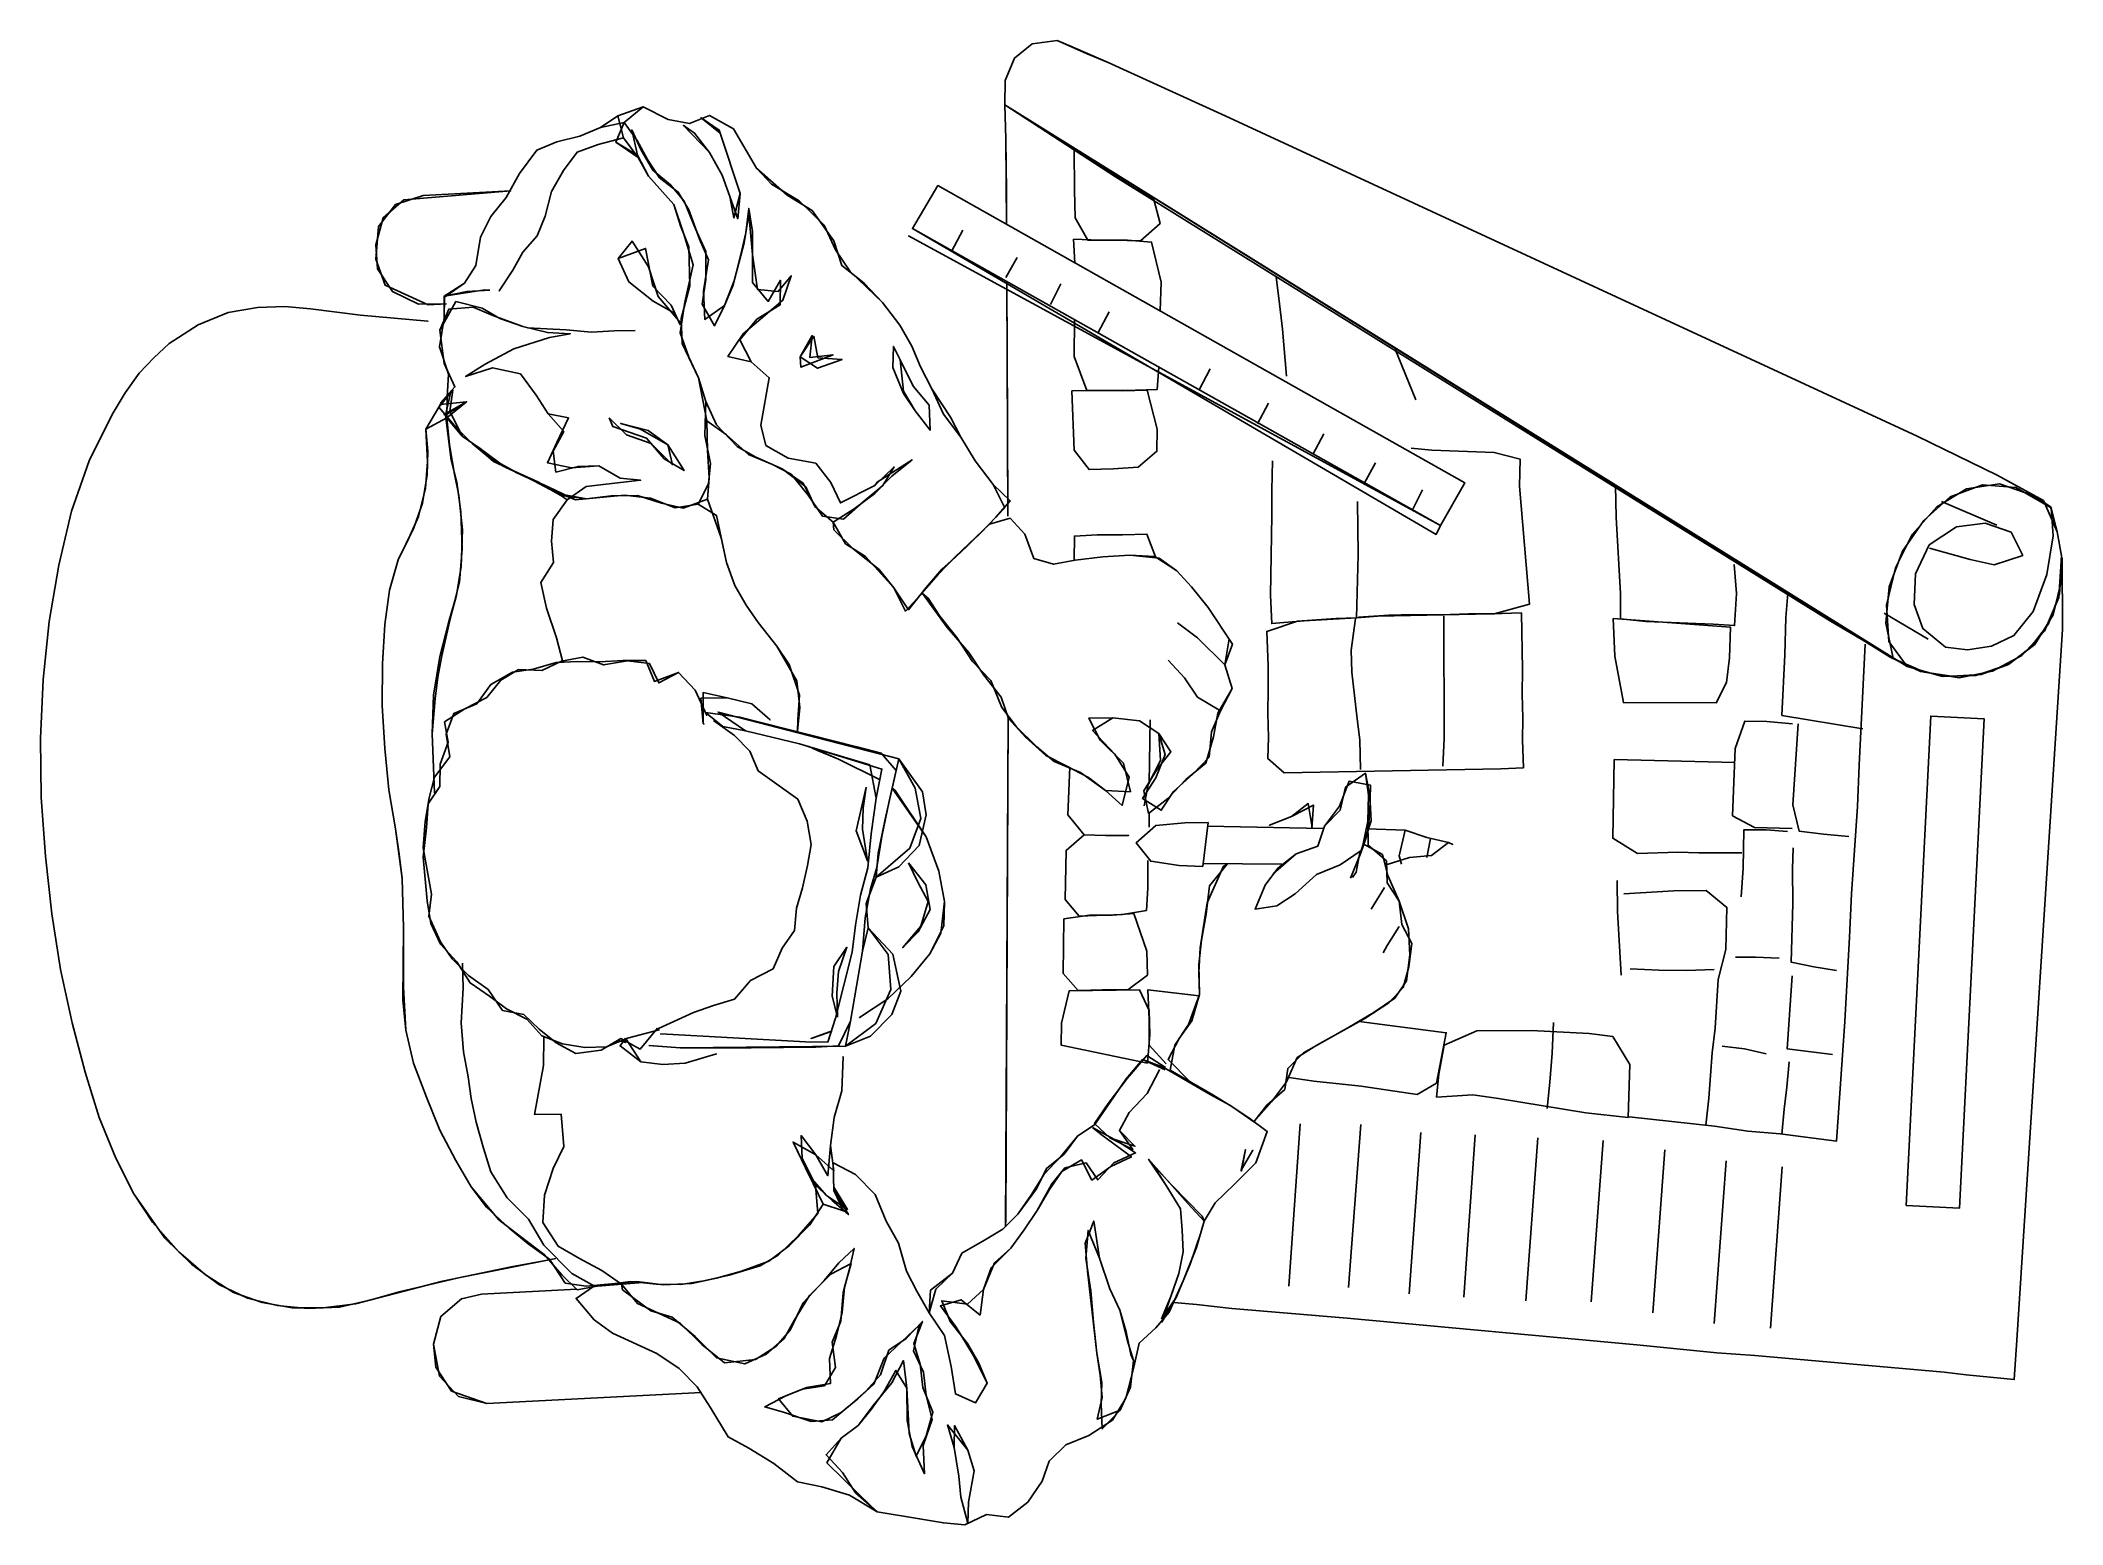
# Model space of a CAD drawing. Extents: x -0.01 to 0.99, y -0.37 to 0.37.
import ezdxf

# ---------------------------------------------------------------- set-up
doc = ezdxf.new("R2010")
doc.units = 0
doc.header["$MEASUREMENT"] = 0

msp = doc.modelspace()

# ---------------------------------------------------------------- linework, layer by layer
for points in [[(0.4923, 0.3691), (0.5071, 0.3625), (0.5175, 0.3582), (0.5754, 0.3318), (0.9182, 0.1731), (0.9578, 0.1537), (0.9807, 0.1412), (0.9876, 0.1256), (0.9896, 0.1138), (0.99, 0.103), (0.9855, 0.0845), (0.9765, 0.0699), (0.9634, 0.0599), (0.9472, 0.0545), (0.9307, 0.054), (0.9132, 0.0589), (0.4663, 0.3372), (0.4665, 0.3493), (0.4711, 0.3604), (0.4798, 0.3674), (0.4923, 0.3691), (0.4798, 0.3674), (0.4711, 0.3604), (0.4665, 0.3493), (0.4663, 0.3372), (0.9049, 0.0636), (0.9218, 0.0561), (0.939, 0.0534), (0.9555, 0.0567), (0.9701, 0.0644), (0.9813, 0.0765), (0.9883, 0.0931), (0.9896, 0.1138), (0.9876, 0.1256), (0.9843, 0.1381), (0.9747, 0.1445), (0.9578, 0.1537), (0.9182, 0.1731), (0.5754, 0.3318), (0.5175, 0.3582), (0.4986, 0.3665)], [(0.2104, 0.1629), (0.223, 0.1559), (0.235, 0.1505), (0.2456, 0.1445), (0.2592, 0.142), (0.2713, 0.1435), (0.2844, 0.1437), (0.2963, 0.1399), (0.3071, 0.1374), (0.3191, 0.1418), (0.3199, 0.1525), (0.319, 0.1659), (0.3187, 0.1807), (0.3146, 0.202), (0.3099, 0.2122), (0.3055, 0.2242), (0.3079, 0.2395), (0.3119, 0.2579), (0.3073, 0.2732), (0.3024, 0.2879), (0.2899, 0.3018), (0.2848, 0.3112), (0.2737, 0.3187), (0.2778, 0.3284), (0.2661, 0.326), (0.2558, 0.3217), (0.2444, 0.3188), (0.2345, 0.3148), (0.226, 0.3032), (0.2194, 0.2913), (0.2118, 0.2819), (0.2067, 0.2717), (0.2044, 0.2576), (0.1988, 0.2489), (0.1887, 0.2425), (0.1886, 0.2316), (0.1864, 0.2174), (0.1908, 0.2037), (0.1902, 0.1925), (0.1899, 0.1821), (0.1976, 0.1731), (0.2065, 0.167), (0.1976, 0.1731), (0.1899, 0.1821), (0.1902, 0.1925), (0.1908, 0.2037), (0.1864, 0.2174), (0.1886, 0.2316), (0.1889, 0.242), (0.1988, 0.2489), (0.2044, 0.2576), (0.2067, 0.2717), (0.2118, 0.2819), (0.2194, 0.2913), (0.226, 0.3032), (0.2345, 0.3148), (0.2444, 0.3188), (0.2558, 0.3217), (0.2661, 0.326), (0.2747, 0.3318), (0.2775, 0.3208), (0.2848, 0.3112), (0.2899, 0.3018), (0.3024, 0.2879), (0.3057, 0.2772), (0.3099, 0.2668), (0.3104, 0.2475), (0.306, 0.2313), (0.3065, 0.2189), (0.3146, 0.202), (0.3182, 0.1903), (0.3177, 0.1734), (0.3205, 0.1596), (0.3195, 0.1494), (0.3144, 0.1393), (0.303, 0.1375), (0.2908, 0.1423), (0.278, 0.1439), (0.2537, 0.1415), (0.2408, 0.1477), (0.2131, 0.1605)], [(0.2112, 0.2454), (0.1999, 0.2448), (0.1887, 0.2425), (0.1988, 0.2489), (0.2044, 0.2576), (0.2067, 0.2717), (0.2118, 0.2819), (0.2194, 0.2913), (0.226, 0.3032), (0.2345, 0.3148), (0.2444, 0.3188), (0.2558, 0.3217), (0.2661, 0.326), (0.2747, 0.3318), (0.2775, 0.3208), (0.265, 0.3175), (0.2545, 0.3137), (0.2478, 0.3047), (0.2418, 0.2942), (0.2387, 0.282), (0.2347, 0.2723), (0.2276, 0.2642), (0.2226, 0.2553), (0.2159, 0.245), (0.2226, 0.2553), (0.2276, 0.2642), (0.2347, 0.2723), (0.2387, 0.282), (0.2418, 0.2942), (0.2478, 0.3047), (0.2545, 0.3137), (0.265, 0.3175), (0.2775, 0.3208), (0.2747, 0.3318), (0.2661, 0.326), (0.2558, 0.3217), (0.2444, 0.3188), (0.2345, 0.3148), (0.226, 0.3032), (0.2194, 0.2913), (0.2118, 0.2819), (0.2067, 0.2717), (0.2044, 0.2576), (0.1988, 0.2489), (0.1887, 0.2425), (0.2088, 0.2456)], [(0.3813, 0.1304), (0.3874, 0.1197), (0.3974, 0.1135), (0.4113, 0.0979), (0.4171, 0.0864), (0.4247, 0.0947), (0.4312, 0.1026), (0.4397, 0.1112), (0.4477, 0.1185), (0.4583, 0.1292), (0.4663, 0.1376), (0.4605, 0.1491), (0.4516, 0.1609), (0.4446, 0.1725), (0.4394, 0.1824), (0.4302, 0.1965), (0.4245, 0.2074), (0.4203, 0.2177), (0.4144, 0.228), (0.4057, 0.2393), (0.3966, 0.2489), (0.3856, 0.2576), (0.3817, 0.2698), (0.3709, 0.2849), (0.3586, 0.2925), (0.3434, 0.3059), (0.332, 0.3253), (0.3201, 0.332), (0.3102, 0.3279), (0.2996, 0.3299), (0.2872, 0.3363), (0.2747, 0.3318), (0.2775, 0.3208), (0.2848, 0.3112), (0.2899, 0.3018), (0.3024, 0.2879), (0.3057, 0.2772), (0.3099, 0.2668), (0.3104, 0.2475), (0.306, 0.2313), (0.3065, 0.2189), (0.3146, 0.202), (0.3182, 0.1903), (0.3236, 0.1787), (0.3337, 0.1679), (0.3427, 0.1629), (0.3561, 0.1569), (0.3665, 0.1497), (0.3723, 0.1383), (0.3813, 0.1304), (0.3723, 0.1383), (0.3678, 0.1479), (0.3561, 0.1569), (0.3427, 0.1629), (0.3337, 0.1679), (0.3236, 0.1787), (0.3182, 0.1903), (0.3146, 0.202), (0.3099, 0.2122), (0.3055, 0.2242), (0.3079, 0.2395), (0.3119, 0.2579), (0.3073, 0.2732), (0.3024, 0.2879), (0.2899, 0.3018), (0.2848, 0.3112), (0.2737, 0.3187), (0.2778, 0.3284), (0.2872, 0.3363), (0.2996, 0.3299), (0.3102, 0.3279), (0.3201, 0.332), (0.332, 0.3253), (0.3434, 0.3059), (0.3507, 0.2979), (0.3644, 0.2897), (0.3768, 0.2776), (0.3824, 0.2654), (0.3897, 0.2546), (0.4057, 0.2393), (0.4144, 0.228), (0.4203, 0.2177), (0.4245, 0.2074), (0.4302, 0.1965), (0.4359, 0.1839), (0.4446, 0.1725), (0.4516, 0.1609), (0.4605, 0.1491), (0.469, 0.141), (0.4619, 0.133), (0.4547, 0.1254), (0.4444, 0.1154), (0.4351, 0.1071), (0.4273, 0.0981), (0.4186, 0.0871), (0.4113, 0.0979), (0.4041, 0.107), (0.3913, 0.1173), (0.3817, 0.1266)], [(0.3071, 0.3272), (0.3201, 0.3136), (0.3264, 0.3024), (0.3302, 0.2918), (0.3322, 0.2812), (0.3353, 0.2933), (0.3254, 0.3232), (0.3159, 0.3308), (0.3248, 0.3247), (0.3353, 0.2933), (0.3341, 0.2808), (0.3264, 0.3024), (0.3201, 0.3136), (0.3127, 0.3232)], [(0.4672, 0.278), (0.4669, 0.3202), (0.4663, 0.3372), (0.5211, 0.3016), (0.8752, 0.0814), (0.8933, 0.0709), (0.9049, 0.0636), (0.9199, 0.0565), (0.9352, 0.0542), (0.9499, 0.055), (0.9634, 0.0599), (0.9743, 0.0684), (0.9833, 0.0801), (0.9887, 0.095), (0.99, 0.1128), (0.9887, 0.095), (0.9833, 0.0801), (0.9743, 0.0684), (0.9634, 0.0599), (0.9499, 0.055), (0.9352, 0.0542), (0.9199, 0.0565), (0.9049, 0.0636), (0.8933, 0.0709), (0.8752, 0.0814), (0.5211, 0.3016), (0.4663, 0.3372), (0.4669, 0.3202), (0.4671, 0.2944)], [(0.402, 0.1487), (0.4115, 0.1578), (0.406, 0.1486), (0.3961, 0.1405), (0.3864, 0.132), (0.376, 0.1335), (0.3689, 0.1438), (0.3606, 0.1542), (0.3512, 0.159), (0.3394, 0.1639), (0.3285, 0.1738), (0.3187, 0.1807), (0.3146, 0.202), (0.3099, 0.2122), (0.3055, 0.2242), (0.3079, 0.2395), (0.3119, 0.2579), (0.3073, 0.2732), (0.3024, 0.2879), (0.2899, 0.3018), (0.2844, 0.3122), (0.2737, 0.3187), (0.2778, 0.3284), (0.2843, 0.3196), (0.2893, 0.3102), (0.2953, 0.3011), (0.3046, 0.294), (0.3099, 0.2852), (0.3152, 0.2707), (0.3195, 0.2604), (0.3171, 0.2451), (0.3177, 0.2309), (0.3275, 0.2378), (0.3316, 0.2475), (0.3373, 0.2688), (0.3395, 0.283), (0.3414, 0.263), (0.3413, 0.2492), (0.3492, 0.2398), (0.3552, 0.2503), (0.355, 0.2381), (0.3435, 0.2311), (0.3351, 0.2208), (0.3407, 0.2099), (0.3497, 0.202), (0.3455, 0.1785), (0.3479, 0.1685), (0.3591, 0.1622), (0.3727, 0.1597), (0.3801, 0.1501), (0.3849, 0.14), (0.402, 0.1487), (0.3849, 0.14), (0.3801, 0.1501), (0.3727, 0.1597), (0.3591, 0.1622), (0.3479, 0.1685), (0.3455, 0.1785), (0.3497, 0.202), (0.3407, 0.2099), (0.3292, 0.2126), (0.3367, 0.2238), (0.3564, 0.2404), (0.3606, 0.2525), (0.3541, 0.2447), (0.3439, 0.2457), (0.3414, 0.263), (0.3413, 0.2745), (0.3395, 0.2859), (0.3381, 0.2738), (0.3356, 0.263), (0.3323, 0.2501), (0.3275, 0.2378), (0.3225, 0.2277), (0.3164, 0.2384), (0.3182, 0.2507), (0.3183, 0.2645), (0.3132, 0.2757), (0.3076, 0.2895), (0.3008, 0.2976), (0.292, 0.3049), (0.2863, 0.3147), (0.2816, 0.3248), (0.2844, 0.3122), (0.2899, 0.3018), (0.3024, 0.2879), (0.3057, 0.2772), (0.3099, 0.2668), (0.3104, 0.2475), (0.306, 0.2313), (0.3065, 0.2189), (0.3146, 0.202), (0.3182, 0.1903), (0.3236, 0.1787), (0.3337, 0.1679), (0.3427, 0.1629), (0.3561, 0.1569), (0.3665, 0.1497), (0.3723, 0.1383), (0.3813, 0.1304), (0.3918, 0.137), (0.4019, 0.1446), (0.4104, 0.1533), (0.4204, 0.1614), (0.4031, 0.1503)], [(0.1898, 0.2386), (0.176, 0.2385), (0.1631, 0.2447), (0.1556, 0.256), (0.1548, 0.2678), (0.1585, 0.2813), (0.1687, 0.2901), (0.2216, 0.2946), (0.1782, 0.2923), (0.1645, 0.2878), (0.1562, 0.277), (0.1548, 0.2608), (0.1595, 0.2478), (0.1808, 0.2381)], [(0.6942, 0.1499), (0.6821, 0.1288), (0.4206, 0.2759), (0.4332, 0.2972), (0.6942, 0.1499), (0.4332, 0.2972), (0.4206, 0.2759), (0.6821, 0.1288)], [(0.6821, 0.1288), (0.4187, 0.2723), (0.6821, 0.1288), (0.4206, 0.2759), (0.6799, 0.1244)], [(0.3056, 0.2283), (0.3011, 0.2379), (0.292, 0.2474), (0.2884, 0.2661), (0.2749, 0.2611), (0.2802, 0.2495), (0.2921, 0.24), (0.3027, 0.234), (0.2921, 0.24), (0.2802, 0.2495), (0.2749, 0.2611), (0.2817, 0.2697), (0.2898, 0.2569), (0.2947, 0.2422), (0.3059, 0.229)], [(0.4678, 0.1334), (0.4674, 0.2496), (0.4676, 0.1796)], [(0.244, -0.2344), (0.1958, -0.2439), (0.1664, -0.2508), (0.1525, -0.2548), (0.1368, -0.2584), (0.1209, -0.2591), (0.106, -0.2577), (0.0913, -0.254), (0.077, -0.2472), (0.0636, -0.2371), (0.0503, -0.2242), (0.035, -0.2023), (0.0261, -0.1846), (0.0178, -0.1644), (0.0109, -0.142), (0.0044, -0.1176), (-0.0013, -0.0912), (-0.0057, -0.0636), (-0.0088, -0.035), (-0.0109, -0.006), (-0.0113, 0.0232), (-0.01, 0.0525), (-0.0069, 0.0813), (-0.0022, 0.1092), (0.0041, 0.1359), (0.0129, 0.1608), (0.0242, 0.1838), (0.0307, 0.1945), (0.0376, 0.2043), (0.0449, 0.2118), (0.0524, 0.2189), (0.0669, 0.2283), (0.0817, 0.2344), (0.0962, 0.2368), (0.1098, 0.2373), (0.1224, 0.2361), (0.1472, 0.233), (0.1806, 0.23), (0.1472, 0.233), (0.1224, 0.2361), (0.1098, 0.2373), (0.0962, 0.2368), (0.0817, 0.2344), (0.0669, 0.2283), (0.0524, 0.2189), (0.0449, 0.2118), (0.0376, 0.2043), (0.0307, 0.1945), (0.0242, 0.1838), (0.0129, 0.1608), (0.0041, 0.1359), (-0.0022, 0.1092), (-0.0069, 0.0813), (-0.01, 0.0525), (-0.0113, 0.0232), (-0.0109, -0.006), (-0.0088, -0.035), (-0.0057, -0.0636), (-0.0013, -0.0912), (0.0044, -0.1176), (0.0109, -0.142), (0.0178, -0.1644), (0.0261, -0.1846), (0.035, -0.2023), (0.0442, -0.2163), (0.0572, -0.2311), (0.0704, -0.2424), (0.0843, -0.2511), (0.0985, -0.2562), (0.1133, -0.2587), (0.1288, -0.2587), (0.1447, -0.2568), (0.1878, -0.2455), (0.2218, -0.2385), (0.2399, -0.2351)], [(0.186, 0.1874), (0.1929, 0.1959), (0.1914, 0.1855), (0.1976, 0.1731), (0.2065, 0.167), (0.2175, 0.1583), (0.2408, 0.1477), (0.2496, 0.1415), (0.259, 0.1482), (0.2859, 0.1512), (0.2758, 0.1522), (0.2652, 0.1583), (0.255, 0.1581), (0.244, 0.1553), (0.2426, 0.1657), (0.2479, 0.1753), (0.2402, 0.1842), (0.2342, 0.1933), (0.2264, 0.2039), (0.2126, 0.2069), (0.1993, 0.2026), (0.2089, 0.2088), (0.2231, 0.2163), (0.2409, 0.2219), (0.2511, 0.2238), (0.2399, 0.2244), (0.2277, 0.2274), (0.2163, 0.2314), (0.2074, 0.2364), (0.1945, 0.2397), (0.1865, 0.2255), (0.1886, 0.2091), (0.194, 0.1975), (0.1869, 0.1895), (0.194, 0.1975), (0.1886, 0.2091), (0.1865, 0.2255), (0.1909, 0.2359), (0.2031, 0.2369), (0.2128, 0.2328), (0.2277, 0.2274), (0.2399, 0.2244), (0.2511, 0.2238), (0.2409, 0.2219), (0.2231, 0.2163), (0.2089, 0.2088), (0.1993, 0.2026), (0.2126, 0.2069), (0.2264, 0.2039), (0.2342, 0.1933), (0.2402, 0.1842), (0.2503, 0.1821), (0.2444, 0.1699), (0.2398, 0.1599), (0.2518, 0.1574), (0.2652, 0.1583), (0.2758, 0.1522), (0.2859, 0.1512), (0.259, 0.1482), (0.2496, 0.1415), (0.2408, 0.1477), (0.2175, 0.1583), (0.2065, 0.167), (0.1976, 0.1731), (0.1899, 0.1821), (0.1998, 0.1901), (0.1866, 0.1888)], [(0.365, 0.2123), (0.3736, 0.2067), (0.3857, 0.211), (0.3738, 0.2119), (0.3717, 0.2226), (0.365, 0.2123), (0.371, 0.2229), (0.3698, 0.212), (0.3813, 0.2133), (0.3653, 0.2073)], [(0.4145, 0.2108), (0.4162, 0.1954), (0.4219, 0.1856), (0.4293, 0.176), (0.4288, 0.1884), (0.421, 0.1979), (0.4145, 0.2108), (0.421, 0.1979), (0.4288, 0.1884), (0.4293, 0.176), (0.4219, 0.1856), (0.4161, 0.1942), (0.4109, 0.207), (0.4112, 0.2175)], [(0.1893, 0.1835), (0.1918, 0.1943), (0.1893, 0.1835), (0.1998, 0.1901), (0.1886, 0.1838)], [(0.3637, 0.0269), (0.3648, 0.0386), (0.3634, 0.0518), (0.3535, 0.069), (0.3441, 0.0807), (0.3383, 0.0893), (0.3326, 0.099), (0.3285, 0.1105), (0.3235, 0.1338), (0.3144, 0.1393), (0.303, 0.1375), (0.2908, 0.1423), (0.278, 0.1439), (0.2537, 0.1415), (0.2412, 0.1467), (0.2302, 0.1525), (0.2189, 0.1577), (0.2065, 0.167), (0.1976, 0.1731), (0.1899, 0.1821), (0.1795, 0.1766), (0.1806, 0.1656), (0.1802, 0.1539), (0.1779, 0.1398), (0.1737, 0.1277), (0.1658, 0.1118), (0.1616, 0.0968), (0.1593, 0.0798), (0.1581, 0.0603), (0.158, 0.0396), (0.1592, 0.0183), (0.1613, -0.0022), (0.1646, -0.0215), (0.1613, -0.0022), (0.1592, 0.0183), (0.158, 0.0396), (0.1581, 0.0603), (0.1593, 0.0798), (0.1616, 0.0968), (0.1658, 0.1118), (0.1711, 0.1226), (0.176, 0.1332), (0.1794, 0.1473), (0.1804, 0.1603), (0.1795, 0.1766), (0.186, 0.1874), (0.1948, 0.1772), (0.2026, 0.1694), (0.2104, 0.1629), (0.2246, 0.1549), (0.2353, 0.15), (0.2465, 0.1437), (0.2592, 0.142), (0.2713, 0.1435), (0.2844, 0.1437), (0.2963, 0.1399), (0.3071, 0.1374), (0.3191, 0.1418), (0.3258, 0.1227), (0.3285, 0.1105), (0.3326, 0.099), (0.3383, 0.0893), (0.3441, 0.0807), (0.3535, 0.069), (0.3595, 0.06), (0.3646, 0.0448), (0.3639, 0.0325)], [(0.1893, 0.1835), (0.1913, 0.1688), (0.1938, 0.1543), (0.1959, 0.1437), (0.1977, 0.1266), (0.197, 0.1085), (0.1948, 0.0943), (0.1918, 0.0833), (0.1875, 0.0643), (0.1855, 0.0537), (0.1842, 0.0429), (0.1827, 0.0256), (0.1838, -0.0036), (0.1827, 0.0256), (0.1842, 0.0429), (0.1855, 0.0537), (0.1875, 0.0643), (0.1897, 0.0744), (0.1962, 0.1007), (0.1975, 0.1173), (0.1969, 0.1355), (0.1949, 0.1502), (0.1922, 0.1611), (0.1893, 0.1835)], [(0.2704, 0.1822), (0.279, 0.1737), (0.2911, 0.1694), (0.3018, 0.1589), (0.2994, 0.1688), (0.2897, 0.1758), (0.2761, 0.1794), (0.2859, 0.1765), (0.2994, 0.1688), (0.3075, 0.156), (0.2977, 0.1618), (0.2889, 0.172), (0.2722, 0.1778)], [(0.9845, 0.1376), (0.9876, 0.1256), (0.9896, 0.1138), (0.99, 0.103), (0.9855, 0.0845), (0.9765, 0.0699), (0.9634, 0.0599), (0.9472, 0.0545), (0.9307, 0.054), (0.9132, 0.0589), (0.9041, 0.0713), (0.903, 0.0893), (0.9075, 0.1078), (0.9157, 0.1244), (0.9279, 0.138), (0.9427, 0.1469), (0.9589, 0.1495), (0.9756, 0.1437), (0.9845, 0.1376), (0.9756, 0.1437), (0.9589, 0.1495), (0.9427, 0.1469), (0.9279, 0.138), (0.9157, 0.1244), (0.9075, 0.1078), (0.903, 0.0893), (0.9041, 0.0713), (0.9132, 0.0589), (0.9307, 0.054), (0.9472, 0.0545), (0.9634, 0.0599), (0.9765, 0.0699), (0.9855, 0.0845), (0.99, 0.103), (0.9896, 0.1138), (0.9876, 0.1256), (0.9843, 0.1381)], [(0.4256, 0.0951), (0.4321, 0.0863), (0.4426, 0.0733), (0.4503, 0.0615), (0.4594, 0.052), (0.4648, 0.0387), (0.4722, 0.0291), (0.482, 0.0193), (0.4908, 0.0119), (0.5039, 0.0064), (0.5162, -0.0024), (0.5244, -0.0099), (0.5279, 0.0041), (0.5209, 0.0156), (0.5098, 0.0272), (0.5198, 0.0336), (0.5331, 0.0321), (0.5426, 0.0257), (0.5486, 0.0167), (0.5418, 0.0081), (0.5352, -0.0026), (0.5375, -0.0138), (0.5471, -0.0064), (0.556, 0.003), (0.5659, 0.0111), (0.5697, 0.0241), (0.5718, 0.0359), (0.5789, 0.048), (0.5753, 0.0598), (0.5791, 0.07), (0.5671, 0.0881), (0.5588, 0.0985), (0.5516, 0.1064), (0.5427, 0.1126), (0.5283, 0.1141), (0.5148, 0.1132), (0.5011, 0.1116), (0.4905, 0.1096), (0.4807, 0.1125), (0.4763, 0.1245), (0.469, 0.1324), (0.4588, 0.1294), (0.4418, 0.1132), (0.4333, 0.1046), (0.4262, 0.0965), (0.4333, 0.1046), (0.4418, 0.1132), (0.4588, 0.1294), (0.469, 0.1324), (0.4763, 0.1245), (0.4807, 0.1125), (0.4905, 0.1096), (0.5011, 0.1116), (0.5148, 0.1132), (0.5283, 0.1141), (0.5406, 0.1134), (0.5516, 0.1064), (0.5588, 0.0985), (0.5671, 0.0881), (0.5791, 0.07), (0.5753, 0.0598), (0.5789, 0.048), (0.5731, 0.037), (0.5687, 0.0266), (0.5675, 0.014), (0.5595, 0.0056), (0.5498, -0.003), (0.5438, -0.0123), (0.5345, -0.0064), (0.5412, 0.0038), (0.5457, 0.0154), (0.5426, 0.0257), (0.5331, 0.0321), (0.5198, 0.0336), (0.5079, 0.0333), (0.5135, 0.0224), (0.5251, 0.011), (0.5285, -0.0031), (0.5162, -0.0024), (0.5078, 0.004), (0.4968, 0.0098), (0.4867, 0.0149), (0.4766, 0.024), (0.4682, 0.0332), (0.4645, 0.0437), (0.456, 0.0546), (0.4485, 0.0659), (0.4377, 0.0782), (0.4283, 0.0928)], [(0.99, 0.1128), (0.9902, 0.0772), (0.9675, -0.2748), (0.9663, -0.2943), (0.9424, -0.292), (0.9315, -0.2907), (0.8378, -0.2824), (0.8189, -0.281), (0.7793, -0.2771), (0.6359, -0.2639), (0.5787, -0.2591), (0.5612, -0.2571), (0.5501, -0.2561), (0.5612, -0.2571), (0.5787, -0.2591), (0.6359, -0.2639), (0.7793, -0.2771), (0.8189, -0.281), (0.8378, -0.2824), (0.9315, -0.2907), (0.9424, -0.292), (0.9663, -0.2943), (0.9675, -0.2748), (0.9902, 0.0772), (0.99, 0.1128)], [(0.2944, -0.1202), (0.2857, -0.1307), (0.2761, -0.1254), (0.2664, -0.1311), (0.2538, -0.1328), (0.2442, -0.1275), (0.2357, -0.1207), (0.2281, -0.1134), (0.2175, -0.1114), (0.2104, -0.1011), (0.2007, -0.0942), (0.1927, -0.0859), (0.1869, -0.0774), (0.1811, -0.0648), (0.1824, -0.0539), (0.1782, -0.0309), (0.1792, -0.0179), (0.1813, -0.0061), (0.1839, 0.0042), (0.1914, 0.0142), (0.1896, 0.0255), (0.1935, 0.0357), (0.2048, 0.0404), (0.2117, 0.0501), (0.2225, 0.0562), (0.2328, 0.0576), (0.2441, 0.061), (0.2548, 0.0614), (0.2658, 0.0613), (0.2771, 0.0619), (0.2885, 0.062), (0.2928, 0.0516), (0.3048, 0.056), (0.313, 0.0473), (0.3187, 0.0347), (0.313, 0.0473), (0.3048, 0.056), (0.2949, 0.0508), (0.2903, 0.0604), (0.2794, 0.0617), (0.2676, 0.0597), (0.2574, 0.0636), (0.2467, 0.0616), (0.2371, 0.057), (0.2254, 0.0574), (0.2167, 0.0521), (0.2098, 0.0436), (0.1989, 0.0379), (0.1889, 0.0315), (0.1907, 0.0214), (0.1866, 0.0105), (0.1865, -0.0005), (0.1808, -0.0091), (0.1799, -0.021), (0.1783, -0.0355), (0.1803, -0.0571), (0.1821, -0.0684), (0.1868, -0.0786), (0.195, -0.0873), (0.2016, -0.0978), (0.2111, -0.1043), (0.2195, -0.1106), (0.2296, -0.1157), (0.2371, -0.1241), (0.2473, -0.128), (0.2584, -0.1298), (0.2691, -0.1294), (0.2795, -0.1252), (0.2951, -0.1211)], [(0.317, 0.0305), (0.3158, 0.0432), (0.3289, 0.0434), (0.3411, 0.0404), (0.3501, 0.0325), (0.3411, 0.0404), (0.3289, 0.0434), (0.3169, 0.046), (0.317, 0.0305)], [(0.2901, -0.1288), (0.3056, -0.13), (0.3228, -0.1299), (0.3407, -0.13), (0.3727, -0.1296), (0.384, -0.129), (0.3899, -0.1168), (0.3958, -0.0821), (0.3986, -0.0706), (0.3976, -0.0584), (0.4027, -0.0454), (0.4036, -0.0335), (0.407, -0.0166), (0.4138, 0.0132), (0.3243, 0.0364), (0.3379, 0.027), (0.3647, 0.0207), (0.3994, 0.0102), (0.4027, -0.0063), (0.4002, -0.024), (0.3985, -0.0408), (0.3948, -0.0544), (0.3923, -0.0692), (0.3908, -0.0825), (0.3824, -0.1152), (0.3786, -0.1271), (0.3676, -0.127), (0.2959, -0.1231), (0.3676, -0.127), (0.3786, -0.1271), (0.3824, -0.1152), (0.3908, -0.0825), (0.3923, -0.0692), (0.3948, -0.0544), (0.3985, -0.0408), (0.4002, -0.024), (0.4027, -0.0063), (0.4055, 0.0081), (0.3647, 0.0207), (0.3379, 0.027), (0.3267, 0.0293), (0.3181, 0.0361), (0.3351, 0.0339), (0.393, 0.0191), (0.4051, 0.016), (0.4126, 0.0075), (0.4091, -0.0077), (0.4054, -0.0253), (0.403, -0.0407), (0.3998, -0.0512), (0.3971, -0.0655), (0.3958, -0.0821), (0.3899, -0.1168), (0.3875, -0.1292), (0.3056, -0.13), (0.2902, -0.1288)], [(0.317, 0.0305), (0.3174, 0.0305)], [(0.4667, -0.2187), (0.468, 0.0335), (0.4668, -0.2147)], [(0.3693, 0.0193), (0.3839, 0.013), (0.4042, 0.0029), (0.3839, 0.013), (0.3735, 0.0174)], [(0.5897, -0.1666), (0.5961, -0.1583), (0.605, -0.1506), (0.6065, -0.1402), (0.6143, -0.1324), (0.6362, -0.12), (0.6487, -0.1126), (0.6595, -0.1053), (0.6652, -0.0967), (0.6669, -0.0839), (0.6662, -0.071), (0.6617, -0.0573), (0.6557, -0.0482), (0.6553, -0.0374), (0.6463, -0.0296), (0.6461, -0.0176), (0.6465, -0.0048), (0.645, 0.0061), (0.6351, -0.0008), (0.6324, -0.0123), (0.6246, -0.0201), (0.6213, -0.0301), (0.6107, -0.0338), (0.6016, -0.041), (0.6107, -0.0338), (0.6213, -0.0301), (0.6246, -0.0201), (0.6324, -0.0123), (0.6351, -0.0008), (0.645, 0.0061), (0.6465, -0.0048), (0.6461, -0.0176), (0.6438, -0.0289), (0.6534, -0.0342), (0.656, -0.0446), (0.6617, -0.0573), (0.663, -0.0688), (0.668, -0.0783), (0.6664, -0.0898), (0.6637, -0.1001), (0.6565, -0.1077), (0.6447, -0.1154), (0.6208, -0.1286), (0.6112, -0.1348), (0.6058, -0.1468), (0.5984, -0.1568), (0.5897, -0.1666)], [(0.4105, -0.0013), (0.4273, -0.0255), (0.4337, -0.0425), (0.4364, -0.0575), (0.4362, -0.0696), (0.4292, -0.0834), (0.42, -0.0947), (0.4084, -0.1057), (0.3943, -0.115), (0.4084, -0.1057), (0.42, -0.0947), (0.4292, -0.0834), (0.4347, -0.0731), (0.4364, -0.0575), (0.4337, -0.0425), (0.4273, -0.0255), (0.4121, -0.0024)], [(0.6184, -0.0212), (0.6192, -0.0097), (0.6083, -0.0153), (0.5974, -0.0197), (0.6083, -0.0153), (0.6166, -0.009), (0.6186, -0.0208)], [(0.1646, -0.0215), (0.1678, -0.0461), (0.1685, -0.0705), (0.1685, -0.0999), (0.1697, -0.1212), (0.1735, -0.1375), (0.1799, -0.1544), (0.1865, -0.1707), (0.1945, -0.1858), (0.2021, -0.1988), (0.2097, -0.2089), (0.2208, -0.2193), (0.2303, -0.227), (0.2409, -0.2347), (0.2486, -0.2465), (0.259, -0.248), (0.284, -0.2458), (0.2973, -0.2473), (0.3114, -0.2467), (0.3235, -0.244), (0.3359, -0.2406), (0.3494, -0.2357), (0.3596, -0.2281), (0.3697, -0.2176), (0.3764, -0.2074), (0.3615, -0.1767), (0.3727, -0.183), (0.3787, -0.1933), (0.38, -0.1783), (0.3818, -0.1644), (0.3856, -0.1513), (0.3862, -0.1344), (0.3856, -0.1513), (0.3818, -0.1644), (0.38, -0.1783), (0.3817, -0.1909), (0.3727, -0.183), (0.3654, -0.1734), (0.3659, -0.1847), (0.3726, -0.198), (0.3737, -0.212), (0.3643, -0.2227), (0.354, -0.2327), (0.3452, -0.238), (0.3298, -0.2426), (0.3172, -0.2454), (0.3059, -0.2472), (0.2937, -0.247), (0.2811, -0.2458), (0.2669, -0.2476), (0.2546, -0.2498), (0.247, -0.2425), (0.2382, -0.2323), (0.2258, -0.223), (0.2157, -0.2151), (0.2021, -0.1988), (0.1945, -0.1858), (0.1865, -0.1707), (0.1799, -0.1544), (0.1735, -0.1375), (0.1697, -0.1212), (0.1682, -0.1063), (0.1685, -0.0705), (0.1678, -0.0461), (0.1663, -0.0341)], [(0.6861, -0.0283), (0.6882, -0.0292)], [(0.5765, -0.0389), (0.5677, -0.0497), (0.566, -0.0637), (0.5638, -0.0766), (0.5624, -0.0887), (0.5627, -0.1035), (0.5589, -0.1166), (0.5527, -0.1254), (0.5472, -0.1358), (0.5581, -0.1468), (0.5693, -0.1532), (0.5793, -0.1594), (0.5897, -0.1666), (0.5793, -0.1594), (0.5693, -0.1532), (0.5482, -0.1411), (0.5506, -0.1286), (0.5573, -0.1184), (0.5627, -0.1035), (0.5624, -0.0927), (0.5631, -0.0804), (0.5666, -0.0582), (0.5747, -0.04)], [(0.2748, -0.1264), (0.2786, -0.1273)], [(0.2784, -0.1251), (0.286, -0.1369), (0.2969, -0.1382), (0.3081, -0.1376), (0.3235, -0.133), (0.3081, -0.1376), (0.2969, -0.1382), (0.286, -0.1369), (0.2758, -0.129)], [(0.3808, -0.1216), (0.3704, -0.1253), (0.3785, -0.1226)], [(0.5098, -0.1695), (0.5224, -0.1764), (0.5311, -0.182), (0.5204, -0.187), (0.5124, -0.1954), (0.5066, -0.1869), (0.4961, -0.1894), (0.4896, -0.1973), (0.4824, -0.2106), (0.4759, -0.2201), (0.4693, -0.2292), (0.4613, -0.2365), (0.4558, -0.2497), (0.4541, -0.2624), (0.4447, -0.2548), (0.4344, -0.2578), (0.4422, -0.2684), (0.4507, -0.2822), (0.4576, -0.2961), (0.4518, -0.3059), (0.4419, -0.3014), (0.4398, -0.2878), (0.4364, -0.2725), (0.4289, -0.2612), (0.4295, -0.2501), (0.4404, -0.2416), (0.445, -0.2317), (0.4562, -0.2253), (0.4654, -0.2198), (0.4727, -0.2123), (0.4793, -0.2032), (0.4859, -0.1925), (0.4939, -0.184), (0.5023, -0.1737), (0.4957, -0.1827), (0.487, -0.1897), (0.482, -0.1998), (0.4727, -0.2123), (0.4654, -0.2198), (0.4562, -0.2253), (0.445, -0.2317), (0.4404, -0.2416), (0.4322, -0.2495), (0.4289, -0.2612), (0.4364, -0.2725), (0.4398, -0.2878), (0.4419, -0.3014), (0.4518, -0.3059), (0.4576, -0.2961), (0.4535, -0.2862), (0.4478, -0.2765), (0.4393, -0.2656), (0.4351, -0.2553), (0.4479, -0.2569), (0.4558, -0.2497), (0.4595, -0.239), (0.4693, -0.2292), (0.4759, -0.2201), (0.4824, -0.2106), (0.4884, -0.2001), (0.4946, -0.1912), (0.5043, -0.1855), (0.5095, -0.1955), (0.5189, -0.1888), (0.529, -0.184), (0.5141, -0.1729)], [(0.3816, -0.199), (0.3884, -0.21), (0.3781, -0.2032), (0.3696, -0.1935), (0.3615, -0.1767), (0.3727, -0.183), (0.3787, -0.1933), (0.3727, -0.183), (0.3654, -0.1734), (0.3659, -0.1847), (0.3726, -0.198), (0.3808, -0.2056), (0.3889, -0.2126), (0.3817, -0.2006)], [(0.565, -0.2159), (0.5569, -0.2071), (0.5375, -0.1852), (0.5463, -0.1982), (0.5533, -0.2097), (0.5542, -0.2203), (0.5546, -0.2311), (0.5526, -0.2417), (0.5486, -0.2531), (0.544, -0.2642), (0.5512, -0.2537), (0.5582, -0.2371), (0.5634, -0.2217), (0.5582, -0.2371), (0.5512, -0.2537), (0.5441, -0.2658), (0.5526, -0.2417), (0.5546, -0.2311), (0.5542, -0.2203), (0.5533, -0.2097), (0.5463, -0.1982), (0.5399, -0.1882), (0.5492, -0.1982), (0.564, -0.2134)], [(0.5834, -0.1905), (0.5892, -0.1807), (0.5834, -0.1905), (0.5856, -0.1804), (0.5836, -0.191)], [(0.53, -0.2848), (0.527, -0.2746), (0.5233, -0.26), (0.5184, -0.2493), (0.5133, -0.2342), (0.5104, -0.2158), (0.5062, -0.2267), (0.5073, -0.2406), (0.5119, -0.2813), (0.5135, -0.2922), (0.5145, -0.3032), (0.5121, -0.314), (0.5234, -0.3094), (0.5285, -0.2981), (0.53, -0.2848), (0.5285, -0.2981), (0.5234, -0.3094), (0.5146, -0.3188), (0.5141, -0.3063), (0.5144, -0.2958), (0.5119, -0.2813), (0.5102, -0.2659), (0.509, -0.2503), (0.5064, -0.2341), (0.5076, -0.2204), (0.5133, -0.2342), (0.5184, -0.2493), (0.5233, -0.26), (0.5265, -0.2707), (0.5288, -0.2819)], [(0.2765, -0.2471), (0.2844, -0.2566), (0.3056, -0.2663), (0.3163, -0.2769), (0.3275, -0.2861), (0.3429, -0.2844), (0.353, -0.278), (0.36, -0.2699), (0.3665, -0.2563), (0.3769, -0.2452), (0.3842, -0.2364), (0.3917, -0.2293), (0.3892, -0.2401), (0.3862, -0.2511), (0.3852, -0.2653), (0.3808, -0.2758), (0.3825, -0.2883), (0.377, -0.2974), (0.3662, -0.299), (0.3543, -0.3038), (0.3613, -0.3125), (0.3757, -0.3152), (0.3853, -0.3107), (0.3935, -0.3039), (0.4014, -0.2966), (0.4065, -0.2837), (0.4239, -0.2673), (0.4211, -0.28), (0.426, -0.2906), (0.4273, -0.3022), (0.4304, -0.3141), (0.4259, -0.3269), (0.4265, -0.341), (0.4204, -0.3274), (0.418, -0.3146), (0.4178, -0.2986), (0.4162, -0.2849), (0.4103, -0.2959), (0.4011, -0.3071), (0.3937, -0.3171), (0.3853, -0.3234), (0.3778, -0.3316), (0.386, -0.3404), (0.3924, -0.3504), (0.4031, -0.3598), (0.3894, -0.3516), (0.3757, -0.3475), (0.3637, -0.3449), (0.3519, -0.3359), (0.3396, -0.3283), (0.3293, -0.3227), (0.3204, -0.308), (0.314, -0.2979), (0.3051, -0.2889), (0.294, -0.2814), (0.2721, -0.2714), (0.263, -0.2648), (0.254, -0.2541), (0.2626, -0.2482), (0.2765, -0.2471), (0.2626, -0.2482), (0.254, -0.2541), (0.263, -0.2648), (0.2721, -0.2714), (0.294, -0.2814), (0.3051, -0.2889), (0.314, -0.2979), (0.3204, -0.308), (0.3293, -0.3227), (0.3396, -0.3283), (0.3519, -0.3359), (0.3637, -0.3449), (0.3757, -0.3475), (0.3894, -0.3516), (0.4031, -0.3598), (0.3947, -0.3517), (0.3782, -0.3355), (0.3853, -0.3234), (0.3937, -0.3171), (0.4002, -0.3092), (0.4064, -0.3004), (0.4124, -0.2898), (0.4178, -0.2986), (0.4189, -0.3211), (0.4224, -0.3323), (0.4274, -0.3222), (0.4307, -0.3105), (0.4257, -0.2982), (0.4244, -0.2867), (0.4213, -0.2764), (0.4255, -0.2655), (0.4175, -0.274), (0.4089, -0.2798), (0.4047, -0.2919), (0.3976, -0.2999), (0.3892, -0.3074), (0.381, -0.3142), (0.3704, -0.3151), (0.3572, -0.3107), (0.3474, -0.3079), (0.3578, -0.3024), (0.3681, -0.2982), (0.38, -0.2962), (0.3795, -0.2838), (0.383, -0.2726), (0.3857, -0.2611), (0.3869, -0.2485), (0.3902, -0.2368), (0.3802, -0.2421), (0.3696, -0.2527), (0.362, -0.265), (0.3571, -0.274), (0.3481, -0.2817), (0.3375, -0.2866), (0.3236, -0.2836), (0.313, -0.273), (0.3015, -0.2634), (0.291, -0.2602), (0.277, -0.2498)], [(0.3161, -0.3008), (0.2098, -0.3061), (0.1957, -0.3027), (0.1864, -0.2926), (0.1833, -0.2767), (0.187, -0.2631), (0.1972, -0.2543), (0.2072, -0.252), (0.2544, -0.2496), (0.2072, -0.252), (0.1972, -0.2543), (0.187, -0.2631), (0.1833, -0.2767), (0.1846, -0.2882), (0.1923, -0.3), (0.2098, -0.3061)], [(0.448, -0.3655), (0.4484, -0.3551), (0.4512, -0.3395), (0.4481, -0.3293), (0.4414, -0.3171), (0.4413, -0.328), (0.4436, -0.3421), (0.4445, -0.3526), (0.448, -0.3655), (0.4445, -0.3526), (0.4436, -0.3421), (0.4413, -0.328), (0.4379, -0.3168), (0.4481, -0.3293), (0.4512, -0.3395), (0.4484, -0.3551)]]:
    msp.add_lwpolyline(points, close=True)
for points in [[(0.5007, 0.315), (0.5287, 0.2972), (0.5401, 0.2903), (0.5433, 0.2784), (0.5335, 0.2698), (0.5202, 0.2701), (0.5075, 0.2701), (0.5012, 0.2813), (0.5008, 0.295), (0.5007, 0.315)], [(0.4456, 0.2752), (0.4401, 0.2649)], [(0.501, 0.2589), (0.5004, 0.2706), (0.5133, 0.2702), (0.5271, 0.2701), (0.539, 0.2692), (0.5437, 0.2493), (0.5432, 0.2351)], [(0.4725, 0.2615), (0.4668, 0.2517)], [(0.6007, 0.2519), (0.6021, 0.2415), (0.6038, 0.2261), (0.6058, 0.2028)], [(0.494, 0.2485), (0.4889, 0.2383)], [(0.5426, 0.2073), (0.5418, 0.1962), (0.5311, 0.1958), (0.507, 0.1957), (0.5006, 0.2126), (0.5008, 0.2309)], [(0.518, 0.2347), (0.5125, 0.2244)], [(0.2832, 0.2254), (0.2729, 0.2252), (0.2616, 0.2246), (0.2491, 0.2258), (0.23, 0.2268)], [(0.6596, 0.2162), (0.6699, 0.1911)], [(0.5395, 0.2091), (0.5395, 0.209)], [(0.5681, 0.2064), (0.5626, 0.196)], [(0.4995, 0.1955), (0.5127, 0.1957), (0.5248, 0.1955), (0.5368, 0.1958), (0.5418, 0.1766), (0.5417, 0.1656), (0.5323, 0.1577), (0.52, 0.1568), (0.5081, 0.1565), (0.5007, 0.1661), (0.4995, 0.1955)], [(0.2496, 0.1415), (0.2408, 0.1477), (0.2175, 0.1583), (0.2065, 0.167), (0.1976, 0.1731), (0.1899, 0.1821), (0.1913, 0.1688), (0.1938, 0.1543), (0.1959, 0.1437), (0.1977, 0.1266), (0.197, 0.1085), (0.1948, 0.0943), (0.1909, 0.0813), (0.1865, 0.0639), (0.1834, 0.0448), (0.1827, 0.0256), (0.1838, -0.0036), (0.1827, 0.0256), (0.1834, 0.0448), (0.1865, 0.0639), (0.1909, 0.0813), (0.1948, 0.0943), (0.197, 0.1085), (0.1977, 0.1266), (0.1959, 0.1437), (0.1938, 0.1543), (0.1913, 0.1688), (0.1893, 0.1835), (0.1976, 0.1731), (0.2065, 0.167), (0.2175, 0.1583), (0.2408, 0.1477), (0.2496, 0.1415), (0.2427, 0.1318), (0.2419, 0.1211), (0.2428, 0.1105), (0.2365, 0.1005), (0.2394, 0.0879), (0.2443, 0.0732), (0.2473, 0.0617)], [(0.5969, 0.1894), (0.5914, 0.1791)], [(0.6244, 0.1742), (0.6189, 0.1639)], [(0.5989, 0.1609), (0.5985, 0.1463), (0.5985, 0.1337), (0.5979, 0.0943), (0.5985, 0.0802), (0.6146, 0.0816), (0.6405, 0.083), (0.6414, 0.1145), (0.641, 0.1407)], [(0.6676, 0.1671), (0.6778, 0.1661), (0.7087, 0.165), (0.7216, 0.1616), (0.7213, 0.1483), (0.7262, 0.0899), (0.7087, 0.085), (0.696, 0.085), (0.6824, 0.0846), (0.6686, 0.0847), (0.6566, 0.0844), (0.6415, 0.0834)], [(0.6499, 0.1599), (0.6443, 0.1496)], [(0.6732, 0.1464), (0.6681, 0.1363)], [(0.7688, 0.1488), (0.7691, 0.1328), (0.7713, 0.0951), (0.7713, 0.0825), (0.7838, 0.0813), (0.8171, 0.08), (0.8278, 0.0792), (0.8288, 0.0951), (0.8275, 0.1095)], [(0.9063, 0.063), (0.9026, 0.0805), (0.9044, 0.0985), (0.911, 0.1161), (0.9215, 0.1313), (0.9345, 0.143), (0.9505, 0.149), (0.9671, 0.1477), (0.9845, 0.1376), (0.9856, 0.1237), (0.9825, 0.1046), (0.9756, 0.0862), (0.9661, 0.0743), (0.955, 0.0691), (0.9431, 0.0672), (0.9323, 0.0685), (0.921, 0.0777), (0.9167, 0.0897), (0.9173, 0.1049), (0.9241, 0.1192), (0.9377, 0.1282), (0.9519, 0.13), (0.9647, 0.1255), (0.9705, 0.114), (0.9563, 0.1094), (0.9444, 0.112), (0.9243, 0.1175)], [(0.9576, 0.1289), (0.9303, 0.1407)], [(0.5007, 0.1115), (0.5008, 0.1236), (0.5121, 0.1242), (0.5247, 0.1242), (0.5367, 0.1245), (0.541, 0.1133)], [(0.5244, -0.0099), (0.5162, -0.0024), (0.5078, 0.004), (0.4968, 0.0098), (0.4867, 0.0149), (0.4766, 0.024), (0.4682, 0.0332), (0.4645, 0.0437), (0.456, 0.0546), (0.4485, 0.0659), (0.4377, 0.0782), (0.4256, 0.0951)], [(0.8541, 0.0951), (0.8532, 0.0832), (0.8527, 0.0647), (0.8512, 0.0347), (0.8913, 0.0281)], [(0.5518, 0.0806), (0.5617, 0.0732), (0.5753, 0.0598), (0.5774, 0.0727)], [(0.7223, 0.0855), (0.7228, 0.0575), (0.7226, 0.0453), (0.7229, 0.0334), (0.7228, 0.0224), (0.7232, 0.0088), (0.712, 0.0082), (0.6047, 0.0062), (0.5966, 0.0133), (0.5969, 0.0238), (0.5966, 0.0357), (0.5968, 0.0479), (0.5967, 0.0593), (0.5961, 0.0763), (0.6113, 0.0814), (0.6302, 0.0828), (0.6405, 0.083), (0.6511, 0.0839), (0.7075, 0.0851), (0.7223, 0.0855)], [(0.64, 0.0828), (0.6379, 0.067), (0.6382, 0.0562), (0.6408, 0.0331), (0.6422, 0.0227), (0.6425, 0.0079)], [(0.6838, 0.0841), (0.684, 0.0232), (0.6832, 0.0096)], [(0.7677, 0.0828), (0.8258, 0.0784), (0.8252, 0.0632), (0.8238, 0.0511), (0.8187, 0.041), (0.7727, 0.0411), (0.7684, 0.0641), (0.7677, 0.0828)], [(0.9237, 0.0725), (0.9018, 0.0853)], [(0.5473, 0.0621), (0.5554, 0.0534), (0.5617, 0.0438), (0.5731, 0.037)], [(0.8925, 0.07), (0.8894, 0.0101), (0.8886, -0.0104), (0.8856, -0.0536), (0.8847, -0.0752), (0.8823, -0.117), (0.8783, -0.1762), (0.8504, -0.1726), (0.8343, -0.1712), (0.8178, -0.1688), (0.7756, -0.1642)], [(0.3221, 0.0322), (0.3325, 0.0247), (0.34, 0.017), (0.3441, 0.0072), (0.3638, -0.0067), (0.3684, -0.0177), (0.3705, -0.0292), (0.3686, -0.0396), (0.3661, -0.0507), (0.3632, -0.0608), (0.3622, -0.0718), (0.3561, -0.0806), (0.3516, -0.0908), (0.3404, -0.0966), (0.3324, -0.1059), (0.3221, -0.109), (0.3122, -0.1124), (0.2948, -0.1204)], [(0.5354, -0.01), (0.5374, 0.0005), (0.5435, 0.0123), (0.5426, 0.0257), (0.5331, 0.0321), (0.5198, 0.0336), (0.5079, 0.0333)], [(0.5384, 0.0326), (0.5379, 0.001)], [(0.8564, 0.0305), (0.8438, 0.0317), (0.8328, 0.0318), (0.828, 0.0183), (0.8267, -0.015), (0.8377, -0.0208), (0.8563, -0.0213)], [(0.8844, -0.0253), (0.8718, -0.0241), (0.8598, -0.0227), (0.8567, -0.0096), (0.8592, 0.0305)], [(0.9127, -0.2081), (0.9249, 0.0344), (0.9513, 0.0331), (0.9391, -0.2094), (0.9127, -0.2081)], [(0.4138, 0.0132), (0.422, -0.0013), (0.4247, -0.0163), (0.4193, -0.0311), (0.4027, -0.0454), (0.4138, -0.0403), (0.4239, -0.0298), (0.4274, -0.0146), (0.4256, -0.0032), (0.4138, 0.0132)], [(0.828, 0.0114), (0.7682, 0.0128), (0.7674, -0.0261), (0.7797, -0.0337), (0.7996, -0.033), (0.81, -0.0333), (0.8313, -0.0333)], [(0.5371, -0.0371), (0.5371, -0.0507), (0.5365, -0.0619), (0.5247, -0.0639), (0.5031, -0.0647), (0.4963, -0.0565), (0.4967, -0.0322), (0.5057, -0.0245), (0.5162, -0.0248), (0.5276, -0.0247), (0.5162, -0.0248), (0.5057, -0.0245), (0.4976, -0.0146), (0.4985, 0.0091)], [(0.6428, -0.0322), (0.6477, -0.0175), (0.6472, -0.0051), (0.645, 0.0061), (0.6351, -0.0008), (0.6324, -0.0123), (0.6246, -0.0201), (0.6213, -0.0301), (0.6107, -0.0338), (0.6016, -0.041), (0.5952, -0.0494), (0.5903, -0.0612), (0.6011, -0.0596), (0.6102, -0.0536), (0.6207, -0.0441), (0.6325, -0.0393), (0.6428, -0.0322)], [(0.6375, -0.0459), (0.6427, -0.0334), (0.6461, -0.0234), (0.6471, -0.0132), (0.6474, 0.0002), (0.6368, 0.0021), (0.6321, -0.0102), (0.6246, -0.0201), (0.6213, -0.0301), (0.6107, -0.0338), (0.5992, -0.0437)], [(0.3977, -0.0009), (0.3962, -0.0113), (0.3959, -0.0217), (0.3983, -0.0374), (0.3927, -0.0225), (0.3977, -0.0009)], [(0.567, -0.0184), (0.5644, -0.0401), (0.5527, -0.0397), (0.5386, -0.0375), (0.5314, -0.0284), (0.5411, -0.0198), (0.5555, -0.0185), (0.567, -0.0184)], [(0.5378, -0.0141), (0.5378, -0.0206)], [(0.6239, -0.0213), (0.5668, -0.0202)], [(0.6557, -0.0392), (0.6667, -0.0357), (0.6777, -0.0346), (0.6861, -0.0283), (0.6753, -0.0258), (0.6646, -0.0221), (0.6456, -0.0215)], [(0.6646, -0.0221), (0.6617, -0.0348), (0.6628, -0.039)], [(0.6772, -0.0262), (0.6753, -0.0356)], [(0.854, -0.0228), (0.8434, -0.022), (0.8324, -0.0219), (0.8321, -0.041), (0.8311, -0.0552)], [(0.4187, -0.0383), (0.4232, -0.0479), (0.4283, -0.0574), (0.4247, -0.0697), (0.4158, -0.0803), (0.4235, -0.0725), (0.4294, -0.0615), (0.4272, -0.0492), (0.4187, -0.0383)], [(0.5624, -0.0927), (0.5631, -0.0804), (0.5666, -0.0582), (0.5747, -0.04)], [(0.5646, -0.0387), (0.6036, -0.039)], [(0.6423, -0.0324), (0.6403, -0.043), (0.6385, -0.0455)], [(0.8568, -0.0309), (0.8565, -0.0413), (0.8566, -0.0585), (0.8558, -0.0876), (0.8671, -0.0899), (0.8782, -0.0917)], [(0.7696, -0.047), (0.7697, -0.0625), (0.7716, -0.0939)], [(0.6543, -0.0505), (0.6478, -0.0612)], [(0.8135, -0.1682), (0.815, -0.1549), (0.8167, -0.1324), (0.8181, -0.1203), (0.8196, -0.0961), (0.8234, -0.0813), (0.824, -0.0604), (0.8137, -0.052), (0.7976, -0.0522), (0.7729, -0.0537)], [(0.4956, -0.066), (0.5082, -0.0643), (0.5196, -0.0642), (0.5302, -0.0634), (0.5367, -0.082), (0.537, -0.0939), (0.5273, -0.1013), (0.5147, -0.1013), (0.5027, -0.1016), (0.4953, -0.0932), (0.4956, -0.066)], [(0.6617, -0.0699), (0.6557, -0.0792), (0.6538, -0.0829)], [(0.3834, -0.1148), (0.3831, -0.1029), (0.3839, -0.0922), (0.3881, -0.0801), (0.3817, -0.0897), (0.3808, -0.1044), (0.3834, -0.1148)], [(0.3875, -0.1292), (0.4025, -0.1179), (0.4099, -0.1011), (0.4086, -0.0838), (0.3986, -0.0706), (0.4108, -0.0835), (0.4149, -0.1019), (0.4104, -0.1135), (0.3998, -0.1242), (0.3875, -0.1292)], [(0.238, -0.1249), (0.2379, -0.1387), (0.2334, -0.163), (0.2466, -0.1628), (0.248, -0.1789), (0.2426, -0.1897), (0.2383, -0.203), (0.2375, -0.2165), (0.2452, -0.2283), (0.2557, -0.2344), (0.2668, -0.2402), (0.2765, -0.2471), (0.2631, -0.248), (0.2519, -0.2417), (0.2381, -0.2278), (0.2305, -0.2148), (0.2198, -0.2042), (0.2117, -0.1914), (0.2081, -0.1797), (0.2045, -0.1668), (0.202, -0.1551), (0.2005, -0.1443), (0.1983, -0.132), (0.197, -0.1175), (0.198, -0.1004), (0.1977, -0.0881)], [(0.8498, -0.0855), (0.8381, -0.0851), (0.8283, -0.0851)], [(0.7761, -0.0909), (0.7902, -0.0915), (0.804, -0.0916), (0.8176, -0.0912)], [(0.8563, -0.0943), (0.8538, -0.1304), (0.8763, -0.1333)], [(0.537, -0.1376), (0.5381, -0.1234), (0.5378, -0.1114), (0.5331, -0.1013), (0.4982, -0.1018), (0.4944, -0.1177), (0.4943, -0.1287), (0.537, -0.1376)], [(0.5463, -0.1379), (0.5379, -0.1286), (0.5379, -0.116), (0.5371, -0.1013), (0.5626, -0.1042)], [(0.6595, -0.1053), (0.6487, -0.1126), (0.6362, -0.12), (0.6143, -0.1324), (0.6065, -0.1402)], [(0.6419, -0.1169), (0.685, -0.1225), (0.6802, -0.1474), (0.6705, -0.1531), (0.6429, -0.1489), (0.6194, -0.1464), (0.606, -0.1445)], [(0.7381, -0.1174), (0.7374, -0.1326), (0.7363, -0.1469), (0.7349, -0.1601)], [(0.6802, -0.1544), (0.6813, -0.143), (0.684, -0.1286), (0.7001, -0.1215), (0.727, -0.1214), (0.7558, -0.1228), (0.7674, -0.1244), (0.7759, -0.1382), (0.7751, -0.1644), (0.7541, -0.1621), (0.7109, -0.155), (0.6981, -0.1533), (0.6802, -0.1544)], [(0.8434, -0.133), (0.8326, -0.1305), (0.8217, -0.1292)], [(0.4031, -0.3598), (0.3894, -0.3516), (0.3757, -0.3475), (0.3637, -0.3449), (0.3519, -0.3359), (0.3396, -0.3283), (0.3293, -0.3227), (0.3204, -0.308), (0.314, -0.2979), (0.3051, -0.2889), (0.294, -0.2814), (0.2721, -0.2714), (0.263, -0.2648), (0.254, -0.2541), (0.2626, -0.2482), (0.2871, -0.2463), (0.2973, -0.2473), (0.3114, -0.2467), (0.3235, -0.244), (0.3359, -0.2406), (0.3494, -0.2357), (0.3596, -0.2281), (0.3697, -0.2176), (0.3764, -0.2074), (0.3864, -0.2108), (0.3817, -0.2006), (0.3813, -0.187), (0.3923, -0.1928), (0.4021, -0.2027), (0.4075, -0.2159), (0.4136, -0.2267), (0.4176, -0.2406), (0.4228, -0.2505), (0.4289, -0.2612), (0.4295, -0.2501), (0.4404, -0.2416), (0.445, -0.2317), (0.4562, -0.2253), (0.4654, -0.2198), (0.4727, -0.2123), (0.4793, -0.2032), (0.4859, -0.1925), (0.4939, -0.184), (0.5023, -0.1737), (0.5109, -0.1679), (0.5264, -0.1454), (0.5345, -0.1358), (0.5448, -0.1396), (0.5681, -0.1531), (0.5777, -0.1583), (0.5879, -0.1651), (0.5963, -0.1714), (0.5906, -0.187), (0.58, -0.1977), (0.5705, -0.2067), (0.565, -0.2159), (0.5612, -0.2289), (0.5547, -0.2454), (0.5478, -0.2609), (0.5412, -0.2687), (0.5328, -0.2762), (0.5302, -0.2882), (0.5262, -0.3036), (0.5197, -0.3144), (0.5079, -0.3221), (0.4965, -0.3267), (0.4883, -0.3347), (0.4849, -0.3447), (0.4777, -0.3551), (0.4681, -0.3625), (0.4572, -0.3612), (0.4466, -0.3662), (0.4359, -0.3653), (0.4241, -0.3633), (0.4031, -0.3598)], [(0.5459, -0.1397), (0.5366, -0.1338), (0.5269, -0.1452), (0.5176, -0.1576), (0.5107, -0.1674), (0.5183, -0.1746), (0.5298, -0.1803), (0.5231, -0.1709), (0.528, -0.162), (0.5369, -0.1526), (0.543, -0.1409), (0.5369, -0.1526), (0.528, -0.162), (0.5231, -0.1709), (0.5308, -0.1787), (0.5183, -0.1746), (0.5107, -0.1674), (0.5176, -0.1576), (0.5269, -0.1452), (0.5345, -0.1358), (0.5458, -0.1409)], [(0.8548, -0.1369), (0.8536, -0.1495), (0.8523, -0.1604), (0.8511, -0.1729)], [(0.6126, -0.1676), (0.607, -0.2481)], [(0.6426, -0.168), (0.6366, -0.2487)], [(0.6724, -0.1719), (0.6666, -0.2519)], [(0.6993, -0.173), (0.6937, -0.2535)], [(0.7304, -0.1746), (0.7244, -0.2553)], [(0.7626, -0.1758), (0.7568, -0.2558)], [(0.7932, -0.1805), (0.7872, -0.2612)], [(0.8236, -0.1859), (0.8176, -0.2666)], [(0.8513, -0.1889), (0.8455, -0.2689)]]:
    msp.add_lwpolyline(points)

doc.saveas('drawing.dxf')
